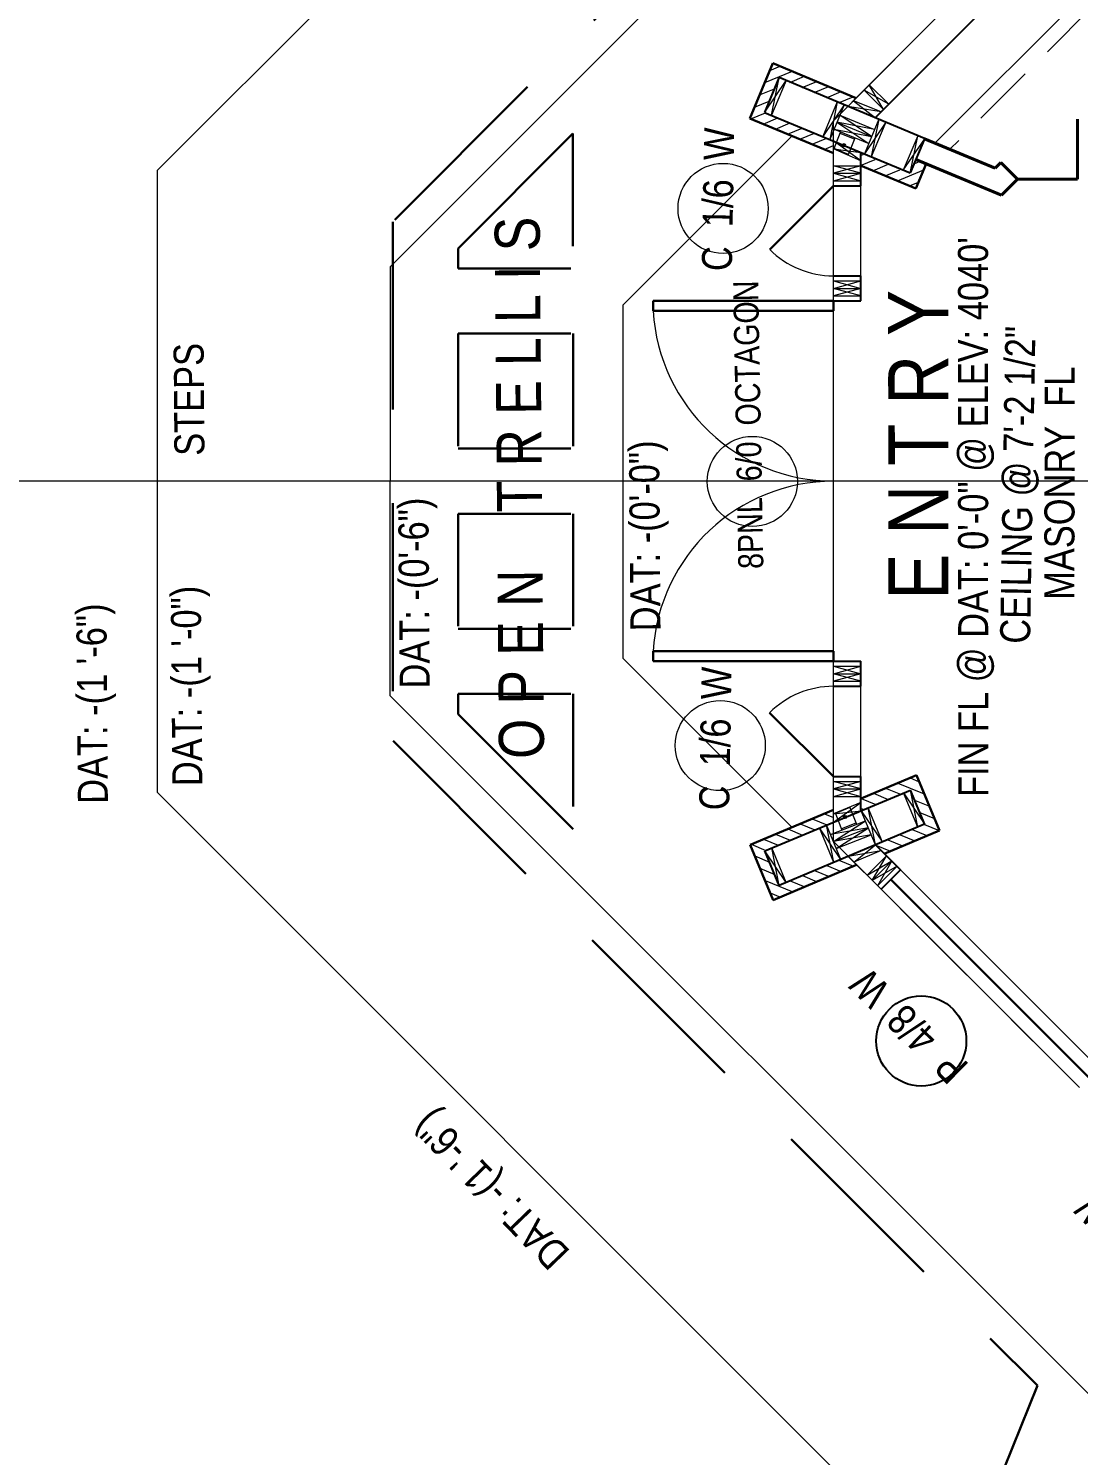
# Model space of a CAD drawing. Header units: inches. Extents: x -10188 to 9179, y -281 to 6710.
# Drawn here: x 4072.3 to 4282, y 1842.6 to 2127.7 of the extents above; entities that cross this region are included whole.
import ezdxf

# ---------------------------------------------------------------- set-up
doc = ezdxf.new("R2010")
doc.units = ezdxf.units.IN
doc.header["$MEASUREMENT"] = 0
doc.linetypes.add('CENTER', pattern=[2, 1.25, -0.25, 0.25, -0.25])
doc.linetypes.add('HIDDEN', pattern=[0.375, 0.25, -0.125])
for name, color, linetype, lineweight in [('APPLIANCES', 7, 'Continuous', 9), ('CONCRETE', 7, 'Continuous', 20), ('DOORS', 7, 'Continuous', 30), ('FOUNDATION', 7, 'HIDDEN', 20), ('GRID', 1, 'CENTER', 20), ('INT WALLS', 7, 'Continuous', 40), ('MASONRY', 16, 'HIDDEN', 30), ('MILLWORK', 7, 'Continuous', 20), ('ROOFLINE', 7, 'HIDDEN', 30), ('WALL FRAMING', 7, 'Continuous', 30), ('WINDOWS', 5, 'Continuous', 30)]:
    doc.layers.add(name, color=color, linetype=linetype, lineweight=lineweight)
for name, color, linetype in [('C-BLDG', 84, 'Continuous'), ('SOUTH_ELEVATION', 7, 'Continuous'), ('TEXT', 250, 'Continuous'), ('WALLS', 5, 'Continuous')]:
    doc.layers.add(name, color=color, linetype=linetype)
doc.styles.add('ARCHENTLTD', font='technical.ttf', dxfattribs={"height": 0.1875})
pattern_1 = [(337.555994, (763.1863, -11334.8718), (-0.71583818, -1.73297453), [])]

msp = doc.modelspace()

# ---------------------------------------------------------------- hatches: boundary and pattern name
at = {"layer": 'MASONRY', "lineweight": 9, "ltscale": 75}
h = msp.add_hatch(dxfattribs=at)
h.set_pattern_fill('ANSI31', color=256, scale=15, angle=157.5, style=0)
h.set_pattern_definition([(22.54454, (739.8065, 15403.1032), (-0.71887782, 1.73171582), [])])
h.paths.add_polyline_path([(4235.9, 2112.06), (4237.62, 2113.78), (4220.98, 2120.78), (4216.37, 2109.69), (4233.05, 2102.77), (4233.05, 2105.2), (4219.31, 2110.91), (4222.19, 2117.83)])
h = msp.add_hatch(dxfattribs=at)
h.set_pattern_fill('ANSI31', color=256, scale=15, angle=157.5, style=0)
h.set_pattern_definition(pattern_1)
h.paths.add_polyline_path([(4251.3, 1968.69), (4249.88, 1972.11), (4251.95, 1972.97), (4254.24, 1967.49), (4243.19, 1962.82), (4241.47, 1964.54)])
h.paths.add_polyline_path([(4249.65, 1978.49), (4251.95, 1972.97), (4249.88, 1972.11), (4248.44, 1975.54), (4238.59, 1971.43), (4238.59, 1973.87)])
h = msp.add_hatch(dxfattribs=at)
h.set_pattern_fill('ANSI31', color=256, scale=15, angle=157.5, style=0)
h.set_pattern_definition(pattern_1)
h.paths.add_polyline_path([(4235.95, 1962.28), (4237.67, 1960.57), (4221.05, 1953.54), (4216.42, 1964.62), (4233.09, 1971.57), (4233.09, 1969.14), (4219.37, 1963.41), (4222.25, 1956.5)])
at = {"layer": 'WALL FRAMING', "lineweight": 9, "ltscale": 150}
for points in [[(4235.15, 2104.68, 1), (4235.15, 2104.05, 1)], [(4235.41, 1970.47, 1), (4235.41, 1969.85, 1)]]:
    msp.add_hatch(color=256, dxfattribs=at).paths.add_polyline_path(points)

# ---------------------------------------------------------------- linework, layer by layer
at = {"layer": 'APPLIANCES', "linetype": 'Continuous', "lineweight": 30, "ltscale": 40}
for p, q in [((4197.06, 2071.26), (4197.06, 2073.26)), ((4233.06, 2071.26), (4233.06, 2073.26)), ((4197.05, 2003.26), (4197.05, 2001.26)), ((4233.05, 2001.26), (4233.05, 2003.26))]:
    msp.add_line(p, q, dxfattribs=at)
at = {"layer": 'C-BLDG', "color": 7, "linetype": 'Continuous', "lineweight": 20, "ltscale": 25}
for centre, start, end in [((4233.06, 2096.26), 224.994, 269.994), ((4233.05, 1978.26), 89.994, 134.994)]:
    msp.add_arc(centre, 18, start, end, dxfattribs=at)
at = {"layer": 'CONCRETE', "ltscale": 75}
for p, q in [((4253.03, 2254.45), (4098.06, 2099.35)), ((4272.32, 2207.97), (4144.56, 2080.1)), ((4224.63, 2106.04), (4191.06, 2072.44)), ((4191.05, 2001.81), (4224.75, 1968.1)), ((4144.55, 1994.37), (4313.08, 1825.8)), ((4098.05, 1975.02), (4293.84, 1779.18))]:
    msp.add_line(p, q, dxfattribs=at)
at = {"layer": 'DOORS', "lineweight": 20, "ltscale": 75}
for p, q in [((4098.05, 1975.02), (4098.06, 2099.35)), ((4144.55, 1994.37), (4144.56, 2080.1)), ((4191.05, 2001.81), (4191.06, 2072.44)), ((4233.05, 2001.26), (4233.06, 2073.26))]:
    msp.add_line(p, q, dxfattribs=at)
at = {"layer": 'DOORS', "ltscale": 50}
for p, q in [((4197.06, 2073.26), (4233.06, 2073.26)), ((4197.06, 2071.26), (4233.06, 2071.26)), ((4233.05, 2003.26), (4197.05, 2003.26)), ((4233.05, 2001.26), (4197.05, 2001.26))]:
    msp.add_line(p, q, dxfattribs=at)
at = {"layer": 'DOORS', "color": 7, "linetype": 'Continuous', "lineweight": 20, "ltscale": 7.5}
msp.add_circle((4211.03, 2091.73), 9, dxfattribs=at)
at = {"layer": 'DOORS', "lineweight": 9, "ltscale": 75}
for centre, radius, start, end in [((4233.11, 2073.36), 36.11, 183.3392, 269.9355), ((4233.1, 2001.15), 36.1, 90.0511, 176.652)]:
    msp.add_arc(centre, radius, start, end, dxfattribs=at)
at = {"layer": 'FOUNDATION', "color": 4, "ltscale": 75}
msp.add_line((4289.74, 2165.99), (4235.93, 2112.12), dxfattribs=at)
at = {"layer": 'FOUNDATION', "color": 4, "ltscale": 50}
for p, q in [((4233.06, 2096.26), (4233.06, 2105.2)), ((4233.06, 2073.26), (4233.06, 2078.26)), ((4233.05, 1996.26), (4233.05, 2001.26)), ((4233.05, 1969.12), (4233.05, 1978.26)), ((4236.02, 1962.29), (4242.59, 1955.71))]:
    msp.add_line(p, q, dxfattribs=at)
at = {"layer": 'GRID', "linetype": 'Continuous', "ltscale": 50}
msp.add_line((4330.26, 2206.54), (4233.06, 2109.26), dxfattribs=at)
at = {"layer": 'GRID', "ltscale": 50}
for p, q in [((4233.05, 1965.26), (4233.06, 2109.26)), ((4330.44, 1867.84), (4233.05, 1965.26))]:
    msp.add_line(p, q, dxfattribs=at)
at = {"layer": 'INT WALLS', "linetype": 'Continuous', "lineweight": 20, "ltscale": 150}
for p, q in [((4243.06, 2111.47), (4239.17, 2115.35)), ((4244.12, 2112.53), (4240.23, 2116.42))]:
    msp.add_line(p, q, dxfattribs=at)
at = {"layer": 'INT WALLS', "lineweight": 9, "ltscale": 150}
for p, q in [((4244.12, 2112.53), (4239.17, 2115.35)), ((4243.06, 2111.47), (4240.23, 2116.42))]:
    msp.add_line(p, q, dxfattribs=at)
at = {"layer": 'INT WALLS', "ltscale": 50}
for p, q in [((4281.83, 2097.58), (4281.82, 2109.56)), ((4266.48, 2100.93), (4265.35, 2099.79)), ((4269.84, 2097.57), (4266.66, 2094.38)), ((4269.83, 2097.57), (4281.83, 2097.58))]:
    msp.add_line(p, q, dxfattribs=at)
at = {"layer": 'INT WALLS', "ltscale": 150}
for p, q in [((4251.26, 2105.65), (4265.35, 2099.79)), ((4249.54, 2101.49), (4266.66, 2094.38))]:
    msp.add_line(p, q, dxfattribs=at)
at = {"layer": 'INT WALLS', "linetype": 'Continuous', "ltscale": 150}
msp.add_line((4269.84, 2097.57), (4266.48, 2100.93), dxfattribs=at)
at = {"layer": 'MASONRY', "linetype": 'Continuous', "lineweight": 30, "ltscale": 1.5}
for p, q in [((4220.98, 2120.78), (4216.37, 2109.69)), ((4237.62, 2113.78), (4220.98, 2120.78)), ((4216.37, 2109.69), (4233.05, 2102.77)), ((4251.6, 2100.63), (4249.55, 2095.7)), ((4254.24, 1967.49), (4249.65, 1978.49)), ((4216.42, 1964.62), (4233.09, 1971.57)), ((4254.24, 1967.49), (4243.19, 1962.82)), ((4221.05, 1953.54), (4216.42, 1964.62)), ((4237.67, 1960.57), (4221.04, 1953.54))]:
    msp.add_line(p, q, dxfattribs=at)
at = {"layer": 'MASONRY', "lineweight": 9, "ltscale": 75}
for p, q in [((4238.47, 2102.31), (4238.99, 2102.52)), ((4238.5, 2100.29), (4241.43, 2101.5)), ((4249.17, 2100.66), (4250.36, 2101.15)), ((4240.94, 2099.27), (4243.87, 2100.49)), ((4243.39, 2098.25), (4246.32, 2099.47)), ((4245.83, 2097.24), (4251.1, 2099.43)), ((4248.27, 2096.22), (4250.08, 2096.97))]:
    msp.add_line(p, q, dxfattribs=at)
at = {"layer": 'MASONRY', "linetype": 'Continuous', "ltscale": 1.5}
for p, q in [((4238.47, 2100.29), (4249.55, 2095.7)), ((4238.59, 1973.87), (4249.65, 1978.49))]:
    msp.add_line(p, q, dxfattribs=at)
at = {"layer": 'MILLWORK', "ltscale": 75}
msp.add_line((4296.63, 2148.12), (4253.33, 2104.79), dxfattribs=at)
at = {"layer": 'MILLWORK', "linetype": 'HIDDEN', "ltscale": 50}
msp.add_line((4297.88, 2145.12), (4256.33, 2103.54), dxfattribs=at)
at = {"layer": 'ROOFLINE', "linetype": 'HIDDEN', "ltscale": 150}
for p, q in [((4251.46, 2195.59), (4145.03, 2089.07)), ((4251.46, 2195.58), (4145.04, 2089.07)), ((4181.03, 2106.7), (4158.08, 2083.73)), ((4145.04, 2089.07), (4145.09, 1985.35)), ((4158.13, 1990.7), (4181.1, 1967.72)), ((4145.09, 1985.35), (4273.85, 1856.56)), ((4273.85, 1856.56), (4242.13, 1778.27))]:
    msp.add_line(p, q, dxfattribs=at)
at = {"layer": 'ROOFLINE', "ltscale": 90}
for p, q in [((4181.03, 2106.7), (4181.04, 2079.76)), ((4158.08, 2083.73), (4158.08, 2079.75)), ((4158.08, 2079.75), (4181.04, 2079.76)), ((4158.09, 2066.75), (4181.05, 2066.76)), ((4158.09, 2066.75), (4158.1, 2043.75)), ((4181.05, 2066.76), (4181.06, 2043.75)), ((4158.1, 2043.75), (4181.06, 2043.75)), ((4158.11, 2030.75), (4158.12, 2007.75)), ((4158.11, 2030.75), (4181.07, 2030.75)), ((4181.07, 2030.75), (4181.08, 2007.76)), ((4158.12, 2007.75), (4181.08, 2007.76)), ((4158.12, 1994.75), (4181.08, 1994.76)), ((4158.12, 1994.75), (4158.13, 1990.7)), ((4181.08, 1994.76), (4181.1, 1967.72))]:
    msp.add_line(p, q, dxfattribs=at)
at = {"layer": 'SOUTH_ELEVATION', "color": 6, "lineweight": 9, "ltscale": 25}
msp.add_line((-2038.39, 2037.34), (9178.82, 2037.34), dxfattribs=at)
at = {"layer": 'WALL FRAMING', "lineweight": 9, "ltscale": 150}
for p, q in [((4219.34, 2110.96), (4223.6, 2117.3)), ((4220.72, 2110.38), (4222.21, 2117.88)), ((4235.19, 2112.43), (4230.93, 2106.08)), ((4233.81, 2113.01), (4232.32, 2105.51)), ((4237.05, 2113.23), (4241.44, 2109.84)), ((4240.68, 2106.09), (4234.33, 2110.36)), ((4242.61, 2111.01), (4235.94, 2112.12)), ((4242.12, 2109.56), (4240.63, 2102.05)), ((4233.18, 2107.58), (4240.68, 2106.09)), ((4233.21, 2103.67), (4234.49, 2106.99)), ((4241.26, 2107.48), (4233.76, 2108.97)), ((4233.76, 2108.97), (4240.11, 2104.71)), ((4237.3, 2105.59), (4234.38, 2106.72)), ((4243.51, 2108.98), (4239.25, 2102.63)), ((4238.56, 2101.26), (4233.06, 2105.2)), ((4236.1, 2102.5), (4237.39, 2105.82)), ((4247, 2099.34), (4251.31, 2105.65)), ((4248.38, 2098.75), (4249.93, 2106.24)), ((4233.06, 2103.64), (4238.56, 2102.91)), ((4236.1, 2102.5), (4233.21, 2103.67)), ((4238.56, 2098.76), (4233.06, 2100.26)), ((4233.06, 2097.26), (4238.56, 2098.76)), ((4233.06, 2098.76), (4238.56, 2097.26)), ((4233.06, 2075.76), (4238.56, 2077.26)), ((4233.06, 2077.26), (4238.56, 2075.76)), ((4238.56, 2074.26), (4233.06, 2075.76)), ((4238.56, 2075.76), (4233.06, 2074.26)), ((4233.05, 2000.26), (4238.55, 1998.76)), ((4233.05, 1998.76), (4238.55, 2000.26)), ((4238.55, 1998.76), (4233.05, 1997.26)), ((4238.55, 1997.26), (4233.05, 1998.76)), ((4238.55, 1977.26), (4233.05, 1975.76)), ((4238.55, 1975.76), (4233.05, 1977.26)), ((4233.05, 1975.76), (4238.55, 1974.26)), ((4233.05, 1974.26), (4238.55, 1975.76)), ((4249.92, 1968.11), (4248.44, 1975.54)), ((4233.05, 1969.12), (4238.55, 1973.06)), ((4247.06, 1974.97), (4251.3, 1968.69)), ((4233.05, 1970.82), (4238.61, 1971.39)), ((4236.36, 1972.03), (4233.46, 1970.85)), ((4233.46, 1970.85), (4234.76, 1967.53)), ((4236.36, 1972.03), (4237.66, 1968.71)), ((4238.61, 1971.39), (4242.86, 1965.12)), ((4241.45, 1964.6), (4240, 1971.97)), ((4234.54, 1961.69), (4230.27, 1968.02)), ((4233.16, 1961.1), (4231.66, 1968.59)), ((4240.04, 1967.97), (4232.51, 1966.66)), ((4233.05, 1965.26), (4239.5, 1969.37)), ((4233.59, 1963.86), (4240.04, 1967.97)), ((4237.57, 1968.94), (4234.66, 1967.81)), ((4240.59, 1966.57), (4233.05, 1965.26)), ((4237.15, 1961.16), (4241.45, 1964.6)), ((4223.63, 1957.08), (4219.37, 1963.41)), ((4222.25, 1956.5), (4220.75, 1963.99)), ((4236, 1962.3), (4242.62, 1963.47)), ((4239.77, 1958.54), (4244.72, 1961.37)), ((4240.83, 1957.48), (4243.66, 1962.43)), ((4244.72, 1961.37), (4241.89, 1956.42)), ((4245.78, 1960.31), (4240.83, 1957.48))]:
    msp.add_line(p, q, dxfattribs=at)
at = {"layer": 'WALL FRAMING', "lineweight": 20, "ltscale": 1.5}
for p, q in [((4223.6, 2117.3), (4220.72, 2110.38)), ((4233.81, 2113.01), (4230.93, 2106.08)), ((4235.19, 2112.43), (4232.32, 2105.51)), ((4242.12, 2109.56), (4239.25, 2102.63)), ((4243.51, 2108.98), (4240.63, 2102.05)), ((4249.93, 2106.24), (4247, 2099.34)), ((4249.92, 1968.11), (4247.06, 1974.97)), ((4241.45, 1964.6), (4238.61, 1971.39)), ((4242.86, 1965.12), (4240, 1971.98)), ((4233.16, 1961.1), (4230.28, 1968.01)), ((4234.54, 1961.68), (4231.66, 1968.59)), ((4223.64, 1957.07), (4220.75, 1963.99)), ((4242.62, 1963.47), (4237.15, 1961.16))]:
    msp.add_line(p, q, dxfattribs=at)
at = {"layer": 'WALL FRAMING', "lineweight": 20, "ltscale": 150}
for p, q in [((4242.61, 2111.01), (4237.05, 2113.23)), ((4234.33, 2110.36), (4241.26, 2107.48)), ((4233.18, 2107.58), (4240.11, 2104.71)), ((4233.76, 2108.97), (4240.68, 2106.09)), ((4238.56, 2101.26), (4233.06, 2103.64)), ((4238.56, 2100.26), (4233.06, 2098.76)), ((4238.55, 1973.06), (4233.05, 1970.82)), ((4232.51, 1966.66), (4239.5, 1969.37)), ((4233.05, 1965.26), (4240.04, 1967.97)), ((4233.59, 1963.86), (4240.59, 1966.57))]:
    msp.add_line(p, q, dxfattribs=at)
at = {"layer": 'WALL FRAMING', "lineweight": 20, "ltscale": 75}
for p, q in [((4233.06, 2100.26), (4238.56, 2100.26)), ((4233.06, 2098.76), (4238.56, 2098.76)), ((4233.06, 2097.26), (4238.56, 2097.26)), ((4233.06, 2077.26), (4238.56, 2077.26)), ((4233.06, 2075.76), (4238.56, 2075.76)), ((4233.06, 2074.26), (4238.56, 2074.26)), ((4233.05, 2000.26), (4238.55, 2000.26)), ((4233.05, 1998.76), (4238.55, 1998.76)), ((4233.05, 1997.26), (4238.55, 1997.26)), ((4233.05, 1977.26), (4238.55, 1977.26)), ((4233.05, 1975.76), (4238.55, 1975.76)), ((4233.05, 1974.26), (4238.55, 1974.26)), ((4239.77, 1958.54), (4243.66, 1962.43)), ((4240.83, 1957.48), (4244.72, 1961.37)), ((4241.89, 1956.42), (4245.78, 1960.31))]:
    msp.add_line(p, q, dxfattribs=at)
at = {"layer": 'WALL FRAMING', "lineweight": 9, "ltscale": 150}
for centre in [(4235.15, 2104.36), (4235.41, 1970.16)]:
    msp.add_circle(centre, 0.312, dxfattribs=at)
at = {"layer": 'WALL FRAMING', "color": 9, "linetype": 'Continuous', "lineweight": 5, "ltscale": 150}
for centre in [(4235.15, 2104.36), (4235.41, 1970.16)]:
    msp.add_circle(centre, 0.312, dxfattribs=at)
at = {"layer": 'WALLS', "color": 4, "ltscale": 75}
for p, q in [((4296.24, 2164.7), (4241.4, 2109.82)), ((4233.06, 2096.26), (4238.56, 2096.26)), ((4233.06, 2078.26), (4238.56, 2078.26)), ((4233.06, 2073.26), (4238.56, 2073.26)), ((4233.05, 2001.26), (4238.55, 2001.26)), ((4233.05, 1996.26), (4238.55, 1996.26)), ((4233.05, 1978.26), (4238.55, 1978.26)), ((4242.59, 1955.71), (4246.48, 1959.6))]:
    msp.add_line(p, q, dxfattribs=at)
at = {"layer": 'WALLS', "color": 7, "ltscale": 1.5}
for p, q in [((4222.19, 2117.83), (4219.31, 2110.91)), ((4251.26, 2105.68), (4222.21, 2117.88)), ((4219.31, 2110.91), (4248.41, 2098.82)), ((4251.23, 2105.62), (4248.41, 2098.82)), ((4219.37, 1963.41), (4248.44, 1975.54)), ((4251.3, 1968.69), (4248.44, 1975.54)), ((4251.28, 1968.75), (4222.25, 1956.5)), ((4222.25, 1956.5), (4219.37, 1963.41))]:
    msp.add_line(p, q, dxfattribs=at)
at = {"layer": 'WALLS', "color": 4, "ltscale": 50}
for p, q in [((4238.56, 2096.26), (4238.56, 2102.91)), ((4238.56, 2073.26), (4238.56, 2078.26)), ((4238.55, 1996.26), (4238.55, 2001.26)), ((4238.55, 1971.42), (4238.55, 1978.26)), ((4241.45, 1964.6), (4246.48, 1959.6))]:
    msp.add_line(p, q, dxfattribs=at)
at = {"layer": 'WALLS', "color": 4, "lineweight": 20, "ltscale": 50}
for p, q in [((4233.06, 2078.26), (4233.06, 2096.26)), ((4238.56, 2078.26), (4238.56, 2096.26)), ((4233.05, 1978.26), (4233.05, 1996.26)), ((4233.05, 1978.26), (4233.05, 1996.26)), ((4238.55, 1978.26), (4238.55, 1996.26))]:
    msp.add_line(p, q, dxfattribs=at)
at = {"layer": 'WALLS', "color": 4, "lineweight": 20, "ltscale": 75}
for p, q in [((4246.48, 1959.6), (4286.08, 1920)), ((4242.59, 1955.71), (4282.19, 1916.11))]:
    msp.add_line(p, q, dxfattribs=at)
at = {"layer": 'WINDOWS', "ltscale": 75}
for p, q in [((4220.33, 2083.53), (4233.06, 2096.26)), ((4233.05, 1978.26), (4220.32, 1990.99)), ((4284.13, 1918.05), (4244.54, 1957.65))]:
    msp.add_line(p, q, dxfattribs=at)
at = {"layer": 'WINDOWS', "color": 7, "linetype": 'Continuous', "lineweight": 20, "ltscale": 7.5}
for centre in [(4216.87, 2037.2), (4210.46, 1984.43)]:
    msp.add_circle(centre, 9, dxfattribs=at)
at = {"layer": 'WINDOWS', "color": 7, "linetype": 'Continuous', "lineweight": 25, "ltscale": 7.5}
msp.add_circle((4250.6, 1925.41), 9, dxfattribs=at)

# ---------------------------------------------------------------- texts
at = {"layer": 'DOORS', "color": 7, "linetype": 'Continuous', "lineweight": 30, "ltscale": 1.5, "insert": (4207.26, 2107.92), "char_height": 6, "attachment_point": 3, "rotation": 89.0108, "style": 'ARCHENTLTD'}
msp.add_mtext('C  1/6  W\\P{\\H1.999x;  }', dxfattribs=at)
at = {"layer": 'TEXT', "linetype": 'Continuous', "width": 271, "style": 'ARCHENTLTD'}
for s, insert, char_height, attachment_point, rotation in [('O P E N    T R E L L I S', (4166.26, 1981.72), 9, 1, 90.4625), ('STEPS', (4101.43, 2042.29), 6, 1, 90.4625), ('DAT: -(0\'-0")', (4192.53, 2007.24), 6, 1, 90.4625), ('DAT: -(0\'-6")', (4146.43, 1995.81), 6, 1, 90.4625), ('DAT: -(1 \'-0")', (4101.01, 1976.3), 6, 1, 90.4625), ('DAT: -(1 \'-6")', (4082.14, 1972.76), 6, 1, 90.4625), ('DAT: -(1 \'-6")', (4148.59, 1908.02), 6, 3, 133.9366)]:
    msp.add_mtext(s, dxfattribs=dict(at, insert=insert, char_height=char_height, attachment_point=attachment_point, rotation=rotation))
at = {"layer": 'TEXT', "color": 7, "linetype": 'Continuous', "lineweight": 30, "ltscale": 1.5, "char_height": 6, "style": 'ARCHENTLTD'}
for s, insert, attachment_point, rotation in [('FIN FL @ DAT: 0\'-0" @ ELEV: 4040\'\\P  ', (4266.57, 2030.08), 5, 90.0192), ('CEILING @ 7\'-2 1/2"\\P{\\H1.999x;  }', (4267.43, 2068.28), 3, 89.0108), ('MASONRY  FL\\P{\\H1.999x;  }', (4275.26, 2060.14), 3, 89.9058)]:
    msp.add_mtext(s, dxfattribs=dict(at, insert=insert, attachment_point=attachment_point, rotation=rotation))
at = {"layer": 'TEXT', "color": 7, "linetype": 'Continuous', "ltscale": 1.5, "insert": (4243.99, 2075.44), "char_height": 12, "attachment_point": 3, "rotation": 90.0192, "style": 'ARCHENTLTD'}
msp.add_mtext('E N T R Y\\P  ', dxfattribs=at)
at = {"layer": 'WINDOWS', "color": 7, "linetype": 'Continuous', "lineweight": 30, "ltscale": 1.5, "style": 'ARCHENTLTD'}
for s, insert, char_height, attachment_point, rotation in [('8PNL  6/0  OCTAGON\\P{\\H1.999x;  }', (4231.42, 2077.6), 5, 9, 91.0453), ('C  1/6  W\\P{\\H1.999x;  }', (4206.72, 2000.2), 6, 3, 89.0108), ('P  4/8  W\\P{\\H1.999x;  }', (4235.91, 1936.12), 6, 3, 135.6595), ('P  4/8  W\\P{\\H1.999x;  }', (4280.88, 1891.22), 6, 3, 135.6595)]:
    msp.add_mtext(s, dxfattribs=dict(at, insert=insert, char_height=char_height, attachment_point=attachment_point, rotation=rotation))

doc.saveas('drawing.dxf')
